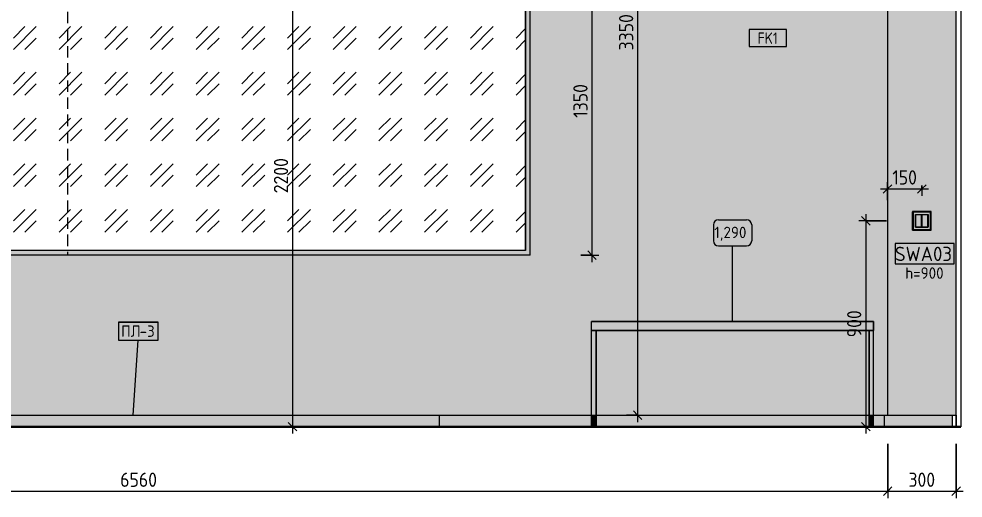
# Model space of a CAD drawing. Header units: millimetres. Extents: x 855 to 94006, y -3304 to 17933.
# Drawn here: x 89874 to 94006, y -313 to 1784 of the extents above; entities that cross this region are included whole.
import ezdxf

# ---------------------------------------------------------------- set-up
doc = ezdxf.new("R2010")
doc.units = ezdxf.units.MM
doc.linetypes.add('ADSK_Штрих_ш2 п1', pattern=[75, 50, -25])
for name, color, linetype, lineweight in [('A-ANNO-DIMS', 7, 'Continuous', 9), ('A-ANNO-DIMS-25', 7, 'Continuous', 9), ('A-DETL-2', 7, 'ADSK_Штрих_ш2 п1', 9), ('A-FLOR', 7, 'Continuous', 9), ('A-GENM', 7, 'Continuous', 9), ('A-GENM-IDEN', 7, 'Continuous', 9), ('A-WALL-IDEN', 7, 'Continuous', 9), ('A-WALL-PATT', 7, 'Continuous', 9), ('E-ELEC-FIXT-IDEN', 7, 'Continuous', 9), ('I-FURN', 7, 'Continuous', 9), ('I-FURN-IDEN', 7, 'Continuous', 9), ('I-WALL', 7, 'Continuous', 9), ('Электрические приборы', 7, 'Continuous', 9)]:
    doc.layers.add(name, color=color, linetype=linetype, lineweight=lineweight)
for name, color, linetype, lineweight, true_color in [('A-FLOR-FNSH-1', 7, 'Continuous', 30, 0x3c3c3c), ('I-FURN-4', 7, 'Continuous', 9, 0xacacac), ('I-FURN-6', 7, 'Continuous', 9, 0xc0c0c0), ('I-FURN-7', 7, 'Continuous', 9, 0x949494), ('I-FURN-8', 7, 'Continuous', 9, 0x9e9e9e)]:
    doc.layers.add(name, color=color, linetype=linetype, lineweight=lineweight, true_color=true_color)
for name, color, linetype, lineweight, true_color, transparency in [('I-FURN-11', 7, 'Continuous', 9, 0x303030, 0.7), ('I-FURN-3', 7, 'Continuous', 9, 0xfbfbfb, 0.7), ('I-FURN-5', 7, 'Continuous', 9, 0x7f7f7f, 0.7)]:
    doc.layers.add(name, color=color, linetype=linetype, lineweight=lineweight, true_color=true_color, transparency=transparency)
doc.styles.add('GOST Common_6', font='GOST_Common.ttf', dxfattribs={"width": 0.9, "height": 50})
doc.styles.add('GOST Common_7', font='GOST_Common.ttf', dxfattribs={"height": 50})
doc.styles.add('GOST Common_8', font='GOST_Common.ttf', dxfattribs={"height": 62.5})
doc.styles.add('ISOCPEUR_2', font='isocpeur.ttf', dxfattribs={"width": 0.9, "height": 62.5})
doc.dimstyles.new('ISO-2_5_0_9К_БОЛЬШОЙ_1', dxfattribs={"dimscale": 304.8, "dimtxt": 62.248823, "dimasz": 0.123031, "dimexe": 0.098425, "dimexo": 0.246063, "dimgap": 0, "dimtad": 1, "dimdec": 0, "dimrnd": 10, "dimzin": 0, "dimdsep": 46, "dimtxsty": 'ISOCPEUR_2', "dimblk1": 'OBLIQUE', "dimblk2": 'OBLIQUE', "dimsah": 1, "dimcen": 0.09, "dimdle": 0.098425, "dimazin": 0, "dimtfac": 1, "dimtdec": 4, "dimtix": 1, "dimtmove": 0, "dimatfit": 3, "dimfxl": 1, "dimtvp": 1, "dimtolj": 1, "dimtzin": 0, "dimarcsym": 2})

# ---------------------------------------------------------------- blocks, each defined once
blk = doc.blocks.new('Стол базовый прямоугольный - 1_290-25520344-Развертка 1_12-4')
at = {"layer": 'I-FURN-5'}
for points in [[(6585.1, 420), (7318.4, 420), (7318.4, 460), (6083.4, 460), (6083.4, 420), (6278.7, 420)], [(6083.4, 50), (6103.4, 50), (6103.4, 420), (6083.4, 420), (6083.4, 241.9)], [(7318.4, 50), (7318.4, 420), (7298.4, 420), (7298.4, 50)], [(6083.4, 0), (6103.4, 0), (6103.4, 50), (6083.4, 50)], [(7318.4, 0), (7318.4, 50), (7298.4, 50), (7298.4, 0)]]:
    blk.add_hatch(color=256, dxfattribs=at).paths.add_polyline_path(points)
at = {"layer": 'I-FURN-4'}
for p, q in [((7318.4, 460), (6083.4, 460)), ((6083.4, 420), (6083.4, 460)), ((7318.4, 460), (7318.4, 420)), ((6083.4, 0), (6083.4, 420)), ((6083.4, 0), (6083.4, 420)), ((6103.4, 420), (7298.4, 420)), ((6103.4, 0), (6103.4, 420)), ((6103.4, 0), (6103.4, 420)), ((7298.4, 0), (7298.4, 420)), ((7298.4, 0), (7298.4, 420)), ((7318.4, 0), (7318.4, 420)), ((7318.4, 0), (7318.4, 420))]:
    blk.add_line(p, q, dxfattribs=at)
at = {"layer": 'I-FURN-6'}
for p, q in [((6083.4, 460), (7318.4, 460)), ((6083.4, 420), (6083.4, 460)), ((7318.4, 420), (7318.4, 460)), ((7318.4, 420), (6083.4, 420)), ((6083.4, 420), (6103.4, 420)), ((6083.4, 0), (6083.4, 420)), ((6103.4, 420), (6103.4, 0)), ((7298.4, 420), (7318.4, 420)), ((7298.4, 420), (7298.4, 0)), ((7318.4, 0), (7318.4, 420))]:
    blk.add_line(p, q, dxfattribs=at)
at = {"layer": 'I-FURN-7'}
for p, q in [((6083.4, 420), (6103.4, 420)), ((6103.4, 420), (6083.4, 420)), ((7298.4, 420), (7318.4, 420)), ((7318.4, 420), (7298.4, 420))]:
    blk.add_line(p, q, dxfattribs=at)
at = {"layer": 'I-FURN-8'}
for p, q in [((6083.4, 420), (6103.4, 420)), ((6103.4, 420), (6083.4, 420)), ((6083.4, 0), (6083.4, 420)), ((6103.4, 420), (6103.4, 0)), ((7298.4, 420), (7318.4, 420)), ((7318.4, 420), (7298.4, 420)), ((7298.4, 420), (7298.4, 0)), ((7318.4, 0), (7318.4, 420))]:
    blk.add_line(p, q, dxfattribs=at)
blk = doc.blocks.new('Зеркало обычное - Доска-32858920-Развертка 1_12-4')
at = {"layer": 'I-FURN'}
h = blk.add_hatch(dxfattribs=at)
h.set_pattern_fill('FP_23', color=256, style=0, pattern_type=2)
h.set_pattern_definition([(45, (4449.63, 50), (-199.9995, 0), [141.421, -141.421]), (45, (4499.63, 50), (-199.9995, 0), [70.711, -212.132]), (45, (4449.63, 100), (-199.9995, 0), [70.711, -212.132])])
h.paths.add_polyline_path([(3998.6, 770), (5795, 770), (5795, 2080), (1785, 2080), (1785, 770), (3969, 770)])
at = {"layer": 'I-FURN-11'}
h = blk.add_hatch(color=256, dxfattribs=at)
h.paths.add_polyline_path([(3613.7, 750), (5815, 750), (5815, 2100), (1765, 2100), (1765, 750), (3584.1, 750)])
h.paths.add_polyline_path([(5390.4, 770), (1785, 770), (1785, 2080), (5795, 2080), (5795, 770), (5420, 770)])
at = {"layer": 'I-FURN-6'}
for p, q in [((1765, 2100), (5815, 2100)), ((1765, 750), (1765, 2100)), ((1785, 2080), (5795, 2080)), ((1785, 770), (1785, 2080)), ((1785, 2080), (5795, 2080)), ((1785, 770), (1785, 2080)), ((5795, 770), (5795, 2080)), ((5795, 2080), (5795, 770)), ((5815, 750), (5815, 2100)), ((5815, 750), (1765, 750)), ((5795, 770), (1785, 770)), ((5795, 770), (1785, 770))]:
    blk.add_line(p, q, dxfattribs=at)
blk = doc.blocks.new('Плинтус - Плинтус темный _ст_школа_-32860233-Развертка 1_12-4')
at = {"layer": 'A-GENM'}
for p, q in [((7664, 50), (7679, 50)), ((7664, 0), (7664, 50)), ((7679, 50), (7679, 0))]:
    blk.add_line(p, q, dxfattribs=at)
blk = doc.blocks.new('Плинтус - Плинтус темный _ст_школа_-32860218-Развертка 1_12-4')
at = {"layer": 'A-GENM'}
blk.add_hatch(color=256, dxfattribs=at).paths.add_polyline_path([(7581.7, 0), (7664, 0), (7664, 50), (7364, 50), (7364, 0), (7463.2, 0)])
for q in [(7664, 50), (7364, 0)]:
    blk.add_line((7364, 50), q, dxfattribs=at)
blk = doc.blocks.new('Плинтус - Плинтус темный _ст_школа_-32860231-Развертка 1_12-4')
at = {"layer": 'A-GENM'}
h = blk.add_hatch(color=256, dxfattribs=at)
h.paths.add_polyline_path([(867, 0), (867, 50), (836, 50), (836, 0)])
h.paths.add_polyline_path([(5834.6, 0), (6083.4, 0), (6083.4, 50), (5417, 50), (5417, 0), (5804.9, 0)])
h.paths.add_polyline_path([(7364, 0), (7364, 50), (7318.4, 50), (7318.4, 0), (7344.8, 0)])
h.paths.add_polyline_path([(1367, 0), (1367, 0), (1367, 50)])
h.paths.add_polyline_path([(7298.4, 0), (7298.4, 50), (6103.4, 50), (6103.4, 0), (7226.3, 0)])
for p, q in [((1367, 50), (5417, 50)), ((5417, 50), (6083.4, 50)), ((6083.4, 50), (6103.4, 50)), ((6103.4, 50), (7298.4, 50)), ((7298.4, 50), (7318.4, 50)), ((7318.4, 50), (7364, 50)), ((5417, 0), (1367, 0)), ((5420, 0), (5417, 0))]:
    blk.add_line(p, q, dxfattribs=at)
blk = doc.blocks.new('Switch1 - Svitch х2-27451159-Развертка 1_12-4')
at = {"layer": 'Электрические приборы'}
h = blk.add_hatch(color=256, dxfattribs=at)
h.paths.add_polyline_path([(7489, 859), (7570, 859), (7570, 941), (7488, 941), (7488, 859)])
h.paths.add_polyline_path([(7491, 860), (7489, 860), (7489, 940), (7569, 940), (7569, 860), (7501, 860)])
h = blk.add_hatch(color=256, dxfattribs=at)
h.paths.add_polyline_path([(7502, 862), (7567, 862), (7567, 938), (7491, 938), (7491, 862)])
h.paths.add_polyline_path([(7557, 872), (7501, 872), (7501, 928), (7557, 928), (7557, 873)])
blk.add_hatch(color=256, dxfattribs=at).paths.add_polyline_path([(7556, 873), (7556, 927), (7502, 927), (7502, 873)])
for p, q in [((7570, 941), (7488, 941)), ((7488, 941), (7488, 859)), ((7489, 860), (7489, 940)), ((7489, 940), (7569, 940)), ((7567, 938), (7491, 938)), ((7491, 938), (7491, 862)), ((7567, 938), (7491, 938)), ((7491, 938), (7491, 862)), ((7501, 872), (7501, 928)), ((7501, 928), (7557, 928)), ((7501, 872), (7501, 928)), ((7501, 928), (7557, 928)), ((7528, 927), (7502, 927)), ((7502, 927), (7502, 873)), ((7556, 927), (7502, 927)), ((7502, 927), (7502, 873)), ((7528, 873), (7528, 927)), ((7530, 927), (7530, 873)), ((7556, 927), (7530, 927)), ((7556, 873), (7556, 927)), ((7556, 873), (7556, 927)), ((7557, 928), (7557, 872)), ((7557, 928), (7557, 872)), ((7567, 862), (7567, 938)), ((7567, 862), (7567, 938)), ((7569, 940), (7569, 860)), ((7570, 859), (7570, 941)), ((7557, 872), (7501, 872)), ((7557, 872), (7501, 872)), ((7502, 873), (7528, 873)), ((7502, 873), (7556, 873)), ((7530, 873), (7556, 873)), ((7488, 859), (7570, 859)), ((7569, 860), (7489, 860)), ((7491, 862), (7567, 862)), ((7491, 862), (7567, 862))]:
    blk.add_line(p, q, dxfattribs=at)
blk = doc.blocks.new('DIMBLOCK80-Развертка 1_12-4')
at = {"layer": 'A-ANNO-DIMS-25', "lineweight": 20}
for p, q in [((92381.8, 2100), (92363.1, 2118.7)), ((92381.8, 2100), (92400.6, 2081.2)), ((92381.8, 750), (92363.1, 768.7)), ((92381.8, 750), (92400.6, 731.2))]:
    blk.add_line(p, q, dxfattribs=at)
at = {"layer": 'A-ANNO-DIMS-25'}
for p, q in [((92186.2, 2100), (92411.8, 2100)), ((92381.8, 2100), (92186.2, 2100)), ((92381.8, 2100), (92381.8, 720)), ((92333.3, 750), (92411.8, 750)), ((92381.8, 750), (92333.3, 750))]:
    blk.add_line(p, q, dxfattribs=at)
at = {"layer": 'A-ANNO-DIMS-25', "color": 0, "insert": (92300.2, 1351.4), "char_height": 62.5, "width": 176.691, "attachment_point": 1, "rotation": 90, "line_spacing_factor": 1.149209, "style": 'ISOCPEUR_2'}
blk.add_mtext('1350', dxfattribs=at)
blk = doc.blocks.new('_Oblique')
at = {"color": 0, "linetype": 'ByBlock', "lineweight": -2}
blk.add_line((-0.5, -0.5), (0.5, 0.5), dxfattribs=at)
blk = doc.blocks.new('DIMBLOCK81-Развертка 1_12-4')
at = {"layer": 'A-ANNO-DIMS-25'}
for p, q in [((92581.8, 3430), (92581.8, 20)), ((92533.3, 3400), (92611.8, 3400)), ((92581.8, 3400), (92533.3, 3400)), ((92533.3, 50), (92611.8, 50)), ((92581.8, 50), (92533.3, 50))]:
    blk.add_line(p, q, dxfattribs=at)
at = {"layer": 'A-ANNO-DIMS-25', "lineweight": 20}
for p, q in [((92581.8, 3400), (92563.1, 3418.8)), ((92581.8, 3400), (92600.6, 3381.2)), ((92581.8, 50), (92563.1, 68.7)), ((92581.8, 50), (92600.6, 31.2))]:
    blk.add_line(p, q, dxfattribs=at)
at = {"layer": 'A-ANNO-DIMS-25', "color": 0, "insert": (92500.2, 1646), "char_height": 62.5, "width": 189.619, "attachment_point": 1, "rotation": 90, "line_spacing_factor": 1.149209, "style": 'ISOCPEUR_2'}
blk.add_mtext('3350', dxfattribs=at)
blk = doc.blocks.new('М_силовых электроприборов_РАЗВЕРТКИ - Типоразмер_примечание-27444908-Развертка 1_12-4')
at = {"layer": 'E-ELEC-FIXT-IDEN'}
for p, q in [((1316.5, 839.9), (1058.2, 839.9)), ((1058.2, 839.9), (1058.2, 749.9)), ((1316.5, 749.9), (1316.5, 839.9)), ((1058.2, 749.9), (1316.5, 749.9))]:
    blk.add_line(p, q, dxfattribs=at)
blk = doc.blocks.new('DIMBLOCK87-Развертка 1_12-4')
at = {"layer": 'A-ANNO-DIMS-25'}
for p, q in [((93645.2, 1039.9), (93855.2, 1039.9)), ((93675.2, 991.4), (93675.2, 1069.9)), ((93675.2, 1039.9), (93675.2, 991.4)), ((93825.2, 1055), (93825.2, 1009.9)), ((93825.2, 1039.9), (93825.2, 1055))]:
    blk.add_line(p, q, dxfattribs=at)
at = {"layer": 'A-ANNO-DIMS-25', "lineweight": 20}
for p, q in [((93675.2, 1039.9), (93656.4, 1021.1)), ((93675.2, 1039.9), (93693.9, 1058.6)), ((93825.2, 1039.9), (93806.4, 1021.1)), ((93825.2, 1039.9), (93843.9, 1058.6))]:
    blk.add_line(p, q, dxfattribs=at)
at = {"layer": 'A-ANNO-DIMS-25', "color": 0, "insert": (93696.3, 1121.5), "char_height": 62.5, "width": 129.286, "attachment_point": 1, "line_spacing_factor": 1.149209, "style": 'ISOCPEUR_2'}
blk.add_mtext('150', dxfattribs=at)
blk = doc.blocks.new('DIMBLOCK88-Развертка 1_12-4')
at = {"layer": 'A-ANNO-DIMS-25', "lineweight": 20}
for p, q in [((93580, 900), (93561.2, 918.7)), ((93580, 900), (93598.7, 881.2)), ((93580, 0), (93561.2, 18.8)), ((93580, 0), (93598.7, -18.8))]:
    blk.add_line(p, q, dxfattribs=at)
at = {"layer": 'A-ANNO-DIMS-25'}
for p, q in [((93580, 930), (93580, -30)), ((93670.2, 900), (93550, 900)), ((93580, 900), (93670.2, 900)), ((93531.5, 0), (93610, 0)), ((93580, 0), (93531.5, 0))]:
    blk.add_line(p, q, dxfattribs=at)
at = {"layer": 'A-ANNO-DIMS-25', "color": 0, "insert": (93498.3, 390.7), "char_height": 62.5, "width": 142.215, "attachment_point": 1, "rotation": 90, "line_spacing_factor": 1.149209, "style": 'ISOCPEUR_2'}
blk.add_mtext('900', dxfattribs=at)
blk = doc.blocks.new('М_стена_0001 - Типоразмер_без рамки-25382661-Развертка 1_12-4')
at = {"layer": 'A-WALL-IDEN'}
for p, q in [((6937.4, 1738.1), (6774.1, 1738.1)), ((6774.1, 1738.1), (6774.1, 1663.1)), ((6937.4, 1663.1), (6937.4, 1738.1)), ((6774.1, 1663.1), (6937.4, 1663.1))]:
    blk.add_line(p, q, dxfattribs=at)
blk = doc.blocks.new('Mark Reiling - Mark Reiling-26174330-Развертка 1_12-4')
at = {"layer": 'A-GENM-IDEN'}
for p, q in [((4013.3, 457.8), (4013.3, 379)), ((4013.3, 457.8), (4186.8, 457.8)), ((4186.8, 457.8), (4013.3, 457.8)), ((4013.3, 457.8), (4013.3, 379)), ((4186.8, 379), (4186.8, 457.8)), ((4186.8, 379), (4186.8, 457.8)), ((4013.3, 379), (4186.8, 379)), ((4013.3, 379), (4186.8, 379))]:
    blk.add_line(p, q, dxfattribs=at)
blk = doc.blocks.new('DIMBLOCK90-Развертка 1_12-4')
at = {"layer": 'A-ANNO-DIMS-25'}
for p, q in [((87116.2, -75), (87116.2, -312.5)), ((87116.2, -282.5), (87116.2, -75.1)), ((93676.2, -75), (93676.2, -312.5)), ((93676.2, -282.5), (93676.2, -75.1)), ((87116.2, -282.5), (93676.2, -282.5))]:
    blk.add_line(p, q, dxfattribs=at)
at = {"layer": 'A-ANNO-DIMS-25', "lineweight": 20}
for p, q in [((87116.2, -282.5), (87097.4, -301.3)), ((87116.2, -282.5), (87134.9, -263.8)), ((93676.2, -282.5), (93657.4, -301.3)), ((93676.2, -282.5), (93694.9, -263.8))]:
    blk.add_line(p, q, dxfattribs=at)
at = {"layer": 'A-ANNO-DIMS-25', "color": 0, "insert": (90317.2, -200.9), "char_height": 62.5, "width": 189.619, "attachment_point": 1, "line_spacing_factor": 1.149209, "style": 'ISOCPEUR_2'}
blk.add_mtext('6560', dxfattribs=at)
blk = doc.blocks.new('DIMBLOCK91-Развертка 1_12-4')
at = {"layer": 'A-ANNO-DIMS-25'}
for p, q in [((93676.2, -75), (93676.2, -312.5)), ((93676.2, -282.5), (93676.2, -75.1)), ((93976.2, -75), (93976.2, -312.5)), ((93976.2, -282.5), (93976.2, -75.1)), ((93676.2, -282.5), (94006.2, -282.5))]:
    blk.add_line(p, q, dxfattribs=at)
at = {"layer": 'A-ANNO-DIMS-25', "lineweight": 20}
for p, q in [((93676.2, -282.5), (93657.4, -301.3)), ((93676.2, -282.5), (93694.9, -263.8)), ((93976.2, -282.5), (93957.4, -301.3)), ((93976.2, -282.5), (93994.9, -263.8))]:
    blk.add_line(p, q, dxfattribs=at)
at = {"layer": 'A-ANNO-DIMS-25', "color": 0, "insert": (93766.9, -200.9), "char_height": 62.5, "width": 142.215, "attachment_point": 1, "line_spacing_factor": 1.149209, "style": 'ISOCPEUR_2'}
blk.add_mtext('300', dxfattribs=at)
blk = doc.blocks.new('DIMBLOCK94-Развертка 1_12-4')
at = {"layer": 'A-ANNO-DIMS-25'}
for p, q in [((90932.9, 2200), (91101.2, 2200)), ((91071.2, 2200), (90932.9, 2200)), ((91071.2, 2230), (91071.2, -30)), ((91022.8, 0), (91101.2, 0)), ((91071.2, 0), (91022.8, 0))]:
    blk.add_line(p, q, dxfattribs=at)
at = {"layer": 'A-ANNO-DIMS-25', "lineweight": 20}
for p, q in [((91071.2, 2200), (91052.5, 2218.8)), ((91071.2, 2200), (91090, 2181.2)), ((91071.2, 0), (91052.5, 18.8)), ((91071.2, 0), (91090, -18.8))]:
    blk.add_line(p, q, dxfattribs=at)
at = {"layer": 'A-ANNO-DIMS-25', "color": 0, "insert": (90989.6, 1021), "char_height": 62.5, "width": 189.619, "attachment_point": 1, "rotation": 90, "line_spacing_factor": 1.149209, "style": 'ISOCPEUR_2'}
blk.add_mtext('2200', dxfattribs=at)
blk = doc.blocks.new('Марка_Мебель - В прямоуг_Balcon_Марка-25523697-Развертка 1_12-4')
at = {"layer": 'I-FURN-IDEN'}
for p, q in [((1953.4, 1943.9), (2076.1, 1943.9)), ((1930.9, 1921.4), (1930.9, 1852.3)), ((2098.6, 1921.4), (2098.6, 1852.5)), ((1953.2, 1830), (2076.1, 1830))]:
    blk.add_line(p, q, dxfattribs=at)
for centre, radius, start, end in [((1953.4, 1921.4), 22.5, 90, 180), ((2076.1, 1921.4), 22.5, 0, 90), ((1953.2, 1852.3), 22.3, 180, 270), ((2076.1, 1852.5), 22.5, 270, 0)]:
    blk.add_arc(centre, radius, start, end, dxfattribs=at)

msp = doc.modelspace()

# ---------------------------------------------------------------- hatches: boundary and pattern name
at = {"layer": 'A-WALL-PATT'}
h = msp.add_hatch(color=256, dxfattribs=at)
h.paths.add_polyline_path([(87121.2, 50), (87163.1, 50), (87163.1, 1420), (87663.1, 1420), (87663.2, 50), (92379.6, 50), (92379.6, 460), (93614.6, 460), (93614.6, 50), (93675.2, 50), (93675.2, 3400), (87121.2, 3400), (87121.2, 120.6)])
h.paths.add_polyline_path([(92399.6, 50), (93594.6, 50), (93594.6, 420), (92399.6, 420), (92399.6, 241.9)])
h.paths.add_polyline_path([(87816.2, 259), (87679.7, 259), (87679.7, 341), (87832.7, 341), (87832.7, 259)])
h.paths.add_polyline_path([(87711.2, 297.5), (87712.4, 297.8), (87713.3, 298.7), (87713.7, 300), (87713.3, 301.2), (87712.4, 302.2), (87711.2, 302.5), (87709.9, 302.2), (87709, 301.2), (87708.7, 300), (87709, 298.7), (87709.9, 297.8), (87710.5, 297.6)])
h.paths.add_polyline_path([(87782.2, 297.5), (87783.4, 297.8), (87784.3, 298.7), (87784.7, 300), (87784.3, 301.2), (87783.4, 302.2), (87782.2, 302.5), (87780.9, 302.2), (87780, 301.2), (87779.7, 300), (87780, 298.7), (87780.9, 297.8), (87781.5, 297.6)])
h.paths.add_polyline_path([(87801.2, 297.5), (87802.4, 297.8), (87803.3, 298.7), (87803.7, 300), (87803.3, 301.2), (87802.4, 302.2), (87801.2, 302.5), (87799.9, 302.2), (87799, 301.2), (87798.7, 300), (87799, 298.7), (87799.9, 297.8), (87800.5, 297.6)])
h.paths.add_polyline_path([(87730.2, 297.5), (87731.4, 297.8), (87732.3, 298.7), (87732.7, 300), (87732.3, 301.2), (87731.4, 302.2), (87730.2, 302.5), (87728.9, 302.2), (87728, 301.2), (87727.7, 300), (87728, 298.7), (87728.9, 297.8), (87729.5, 297.6)])
h.paths.add_polyline_path([(91094.3, 750), (88061.2, 750), (88061.2, 2100), (92111.2, 2100), (92111.2, 750), (91153.5, 750)])
h.paths.add_polyline_path([(90917.2, 2159), (90835.2, 2159), (90835.2, 2241), (90917.2, 2241), (90917.2, 2175.5)])
h.paths.add_polyline_path([(90866.7, 2197.5), (90867.9, 2197.8), (90868.8, 2198.7), (90869.2, 2200), (90868.8, 2201.2), (90867.9, 2202.2), (90866.7, 2202.5), (90865.4, 2202.2), (90864.5, 2201.2), (90864.2, 2200), (90864.5, 2198.7), (90865.4, 2197.8), (90866, 2197.6)])
h.paths.add_polyline_path([(90885.7, 2197.5), (90887, 2197.9), (90887.8, 2198.7), (90888.2, 2200), (90887.8, 2201.2), (90886.9, 2202.2), (90885.7, 2202.5), (90884.4, 2202.2), (90883.5, 2201.2), (90883.2, 2200), (90883.5, 2198.7), (90884.4, 2197.8), (90885, 2197.6)])
h.paths.add_polyline_path([(90236.2, 2300), (89936.2, 2300), (89936.2, 2500), (90236.2, 2500), (90236.2, 2424.9)])
h.paths.add_polyline_path([(91611.2, 2750), (91583.2, 2751.6), (91555.6, 2756.3), (91528.6, 2764), (91502.7, 2774.8), (91478.2, 2788.3), (91455.3, 2804.5), (91434.4, 2823.2), (91415.7, 2844.1), (91399.5, 2867), (91385.9, 2891.5), (91375.2, 2917.4), (91367.5, 2944.4), (91362.8, 2972), (91361.2, 3000), (91362.8, 3028), (91367.5, 3055.6), (91375.2, 3082.6), (91385.9, 3108.5), (91399.5, 3133), (91415.7, 3155.9), (91434.4, 3176.8), (91455.3, 3195.5), (91478.2, 3211.7), (91502.7, 3225.2), (91528.6, 3236), (91555.6, 3243.7), (91583.2, 3248.4), (91611.2, 3250), (91639.2, 3248.4), (91666.8, 3243.7), (91693.8, 3236), (91719.7, 3225.2), (91744.2, 3211.7), (91767.1, 3195.5), (91788, 3176.8), (91806.6, 3155.9), (91822.9, 3133), (91836.4, 3108.5), (91847.2, 3082.6), (91854.9, 3055.6), (91859.6, 3028), (91861.2, 3000), (91859.6, 2972), (91854.9, 2944.4), (91847.2, 2917.4), (91836.4, 2891.5), (91822.9, 2867), (91806.6, 2844.1), (91788, 2823.2), (91767.1, 2804.5), (91744.2, 2788.3), (91719.7, 2774.8), (91693.8, 2764), (91666.8, 2756.3), (91639.2, 2751.6)])
h.paths.add_polyline_path([(88561.2, 2750), (88533.2, 2751.6), (88505.6, 2756.3), (88478.6, 2764), (88452.7, 2774.8), (88428.2, 2788.3), (88405.3, 2804.5), (88384.4, 2823.2), (88365.7, 2844.1), (88349.5, 2867), (88335.9, 2891.5), (88325.2, 2917.4), (88317.5, 2944.4), (88312.8, 2972), (88311.2, 3000), (88312.8, 3028), (88317.5, 3055.6), (88325.2, 3082.6), (88335.9, 3108.5), (88349.5, 3133), (88365.7, 3155.9), (88384.4, 3176.8), (88405.3, 3195.5), (88428.2, 3211.7), (88452.7, 3225.2), (88478.6, 3236), (88505.6, 3243.7), (88533.2, 3248.4), (88561.2, 3250), (88589.2, 3248.4), (88616.8, 3243.7), (88643.8, 3236), (88669.7, 3225.2), (88694.2, 3211.7), (88717.1, 3195.5), (88738, 3176.8), (88756.6, 3155.9), (88772.9, 3133), (88786.4, 3108.5), (88797.2, 3082.6), (88804.9, 3055.6), (88809.6, 3028), (88811.2, 3000), (88809.6, 2972), (88804.9, 2944.4), (88797.2, 2917.4), (88786.4, 2891.5), (88772.9, 2867), (88756.6, 2844.1), (88738, 2823.2), (88717.1, 2804.5), (88694.2, 2788.3), (88669.7, 2774.8), (88643.8, 2764), (88616.8, 2756.3), (88589.2, 2751.6)])
h.paths.add_polyline_path([(90611.2, 2750), (90583.2, 2751.6), (90555.6, 2756.3), (90528.6, 2764), (90502.7, 2774.8), (90478.2, 2788.3), (90455.3, 2804.5), (90434.4, 2823.2), (90415.7, 2844.1), (90399.5, 2867), (90385.9, 2891.5), (90375.2, 2917.4), (90367.5, 2944.4), (90362.8, 2972), (90361.2, 3000), (90362.8, 3028), (90367.5, 3055.6), (90375.2, 3082.6), (90385.9, 3108.5), (90399.5, 3133), (90415.7, 3155.9), (90434.4, 3176.8), (90455.3, 3195.5), (90478.2, 3211.7), (90502.7, 3225.2), (90528.6, 3236), (90555.6, 3243.7), (90583.2, 3248.4), (90611.2, 3250), (90639.2, 3248.4), (90666.8, 3243.7), (90693.8, 3236), (90719.7, 3225.2), (90744.2, 3211.7), (90767.1, 3195.5), (90788, 3176.8), (90806.6, 3155.9), (90822.9, 3133), (90836.4, 3108.5), (90847.2, 3082.6), (90854.9, 3055.6), (90859.6, 3028), (90861.2, 3000), (90859.6, 2972), (90854.9, 2944.4), (90847.2, 2917.4), (90836.4, 2891.5), (90822.9, 2867), (90806.6, 2844.1), (90788, 2823.2), (90767.1, 2804.5), (90744.2, 2788.3), (90719.7, 2774.8), (90693.8, 2764), (90666.8, 2756.3), (90639.2, 2751.6)])
h.paths.add_polyline_path([(89561.2, 2750), (89533.2, 2751.6), (89505.6, 2756.3), (89478.6, 2764), (89452.7, 2774.8), (89428.2, 2788.3), (89405.3, 2804.5), (89384.4, 2823.2), (89365.7, 2844.1), (89349.5, 2867), (89335.9, 2891.5), (89325.2, 2917.4), (89317.5, 2944.4), (89312.8, 2972), (89311.2, 3000), (89312.8, 3028), (89317.5, 3055.6), (89325.2, 3082.6), (89335.9, 3108.5), (89349.5, 3133), (89365.7, 3155.9), (89384.4, 3176.8), (89405.3, 3195.5), (89428.2, 3211.7), (89452.7, 3225.2), (89478.6, 3236), (89505.6, 3243.7), (89533.2, 3248.4), (89561.2, 3250), (89589.2, 3248.4), (89616.8, 3243.7), (89643.8, 3236), (89669.7, 3225.2), (89694.2, 3211.7), (89717.1, 3195.5), (89738, 3176.8), (89756.6, 3155.9), (89772.9, 3133), (89786.4, 3108.5), (89797.2, 3082.6), (89804.9, 3055.6), (89809.6, 3028), (89811.2, 3000), (89809.6, 2972), (89804.9, 2944.4), (89797.2, 2917.4), (89786.4, 2891.5), (89772.9, 2867), (89756.6, 2844.1), (89738, 2823.2), (89717.1, 2804.5), (89694.2, 2788.3), (89669.7, 2774.8), (89643.8, 2764), (89616.8, 2756.3), (89589.2, 2751.6)])
h = msp.add_hatch(color=256, dxfattribs=at)
h.paths.add_polyline_path([(93696.2, 50), (93975.2, 50), (93975.2, 3400), (93675.2, 3400), (93675.2, 50), (93676.2, 50)])
h.paths.add_polyline_path([(93785.2, 859), (93784.2, 859), (93784.2, 941), (93866.2, 941), (93866.2, 859), (93787.2, 859)])
h.paths.add_polyline_path([(93824.2, 860), (93865.2, 860), (93865.2, 940), (93785.2, 940), (93785.2, 860), (93798.2, 860)])
h.paths.add_polyline_path([(93797.2, 862), (93787.2, 862), (93787.2, 938), (93863.2, 938), (93863.2, 862), (93798.2, 862)])
h.paths.add_polyline_path([(93853.2, 872), (93853.2, 928), (93797.2, 928), (93797.2, 872), (93852.2, 872)])
h.paths.add_polyline_path([(93824.2, 873), (93798.2, 873), (93798.2, 927), (93852.2, 927), (93852.2, 873), (93826.2, 873)])
at = {"layer": 'I-FURN-3'}
msp.add_hatch(color=256, dxfattribs=at).paths.add_polyline_path([(87663.2, 0), (91713.2, 0), (91713.2, 50), (87663.2, 50)])
at = {"layer": 'I-WALL'}
msp.add_hatch(color=256, dxfattribs=at).paths.add_polyline_path([(93976.2, 0), (93976.2, 3200), (93975.2, 3200), (93975.2, 0)])

# ---------------------------------------------------------------- linework, layer by layer
at = {"layer": 'A-DETL-2'}
msp.add_line((90086.2, 2490), (90086.2, 750), dxfattribs=at)
at = {"layer": 'A-FLOR'}
msp.add_line((93996.3, -0.1), (86416.2, -0.1), dxfattribs=at)
at = {"layer": 'A-FLOR-FNSH-1'}
msp.add_line((93996.3, 0), (86436.2, 0), dxfattribs=at)
at = {"layer": 'A-GENM-IDEN'}
msp.add_line((90373.7, 50), (90396.2, 378), dxfattribs=at)
at = {"layer": 'I-FURN-6'}
for p, q in [((87663.2, 50), (91713.2, 50)), ((91713.2, 50), (91713.2, 0))]:
    msp.add_line(p, q, dxfattribs=at)
at = {"layer": 'I-FURN-IDEN'}
msp.add_line((92997.1, 460), (92997.1, 791), dxfattribs=at)
at = {"layer": 'I-WALL'}
for p, q in [((93996.2, 3880), (93996.2, 0)), ((93675.2, 3400), (93675.2, 50)), ((93975.2, 0), (93975.2, 3200)), ((93976.2, 0), (93976.2, 3200))]:
    msp.add_line(p, q, dxfattribs=at)

# ---------------------------------------------------------------- block references
at = {"layer": 'A-GENM'}
for name in ['Плинтус - Плинтус темный _ст_школа_-32860231-Развертка 1_12-4', 'Плинтус - Плинтус темный _ст_школа_-32860218-Развертка 1_12-4', 'Плинтус - Плинтус темный _ст_школа_-32860233-Развертка 1_12-4']:
    msp.add_blockref(name, (86296.2, 0), dxfattribs=at)
at = {"layer": 'A-GENM-IDEN'}
msp.add_blockref('Mark Reiling - Mark Reiling-26174330-Развертка 1_12-4', (86296.2, 0), dxfattribs=at)
at = {"layer": 'A-WALL-IDEN'}
msp.add_blockref('М_стена_0001 - Типоразмер_без рамки-25382661-Развертка 1_12-4', (86296.2, 0), dxfattribs=at)
at = {"layer": 'E-ELEC-FIXT-IDEN'}
msp.add_blockref('М_силовых электроприборов_РАЗВЕРТКИ - Типоразмер_примечание-27444908-Развертка 1_12-4', (92650.5, -38.3), dxfattribs=at)
at = {"layer": 'I-FURN-4'}
msp.add_blockref('Стол базовый прямоугольный - 1_290-25520344-Развертка 1_12-4', (86296.2, 0), dxfattribs=at)
at = {"layer": 'I-FURN-6'}
msp.add_blockref('Зеркало обычное - Доска-32858920-Развертка 1_12-4', (86296.2, 0), dxfattribs=at)
at = {"layer": 'I-FURN-IDEN'}
msp.add_blockref('Марка_Мебель - В прямоуг_Balcon_Марка-25523697-Развертка 1_12-4', (90982.3, -1039), dxfattribs=at)
at = {"layer": 'Электрические приборы'}
msp.add_blockref('Switch1 - Svitch х2-27451159-Развертка 1_12-4', (86296.2, 0), dxfattribs=at)

# ---------------------------------------------------------------- texts
at = {"layer": 'A-GENM-IDEN', "char_height": 50, "attachment_point": 1, "style": 'GOST Common_7'}
for s, insert, width in [('ПЛ', (90321, 442.8), 98.207), ('-3', (90402.1, 442.8), 86.181)]:
    msp.add_mtext(s, dxfattribs=dict(at, insert=insert, width=width))
at = {"layer": 'A-WALL-IDEN', "insert": (93107.1, 1724.5), "char_height": 50, "width": 111.835, "attachment_point": 1, "style": 'GOST Common_6'}
msp.add_mtext('FK1', dxfattribs=at)
at = {"layer": 'E-ELEC-FIXT-IDEN', "attachment_point": 1}
for s, insert, char_height, width, style in [('SWA03', (93707.4, 787.1), 62.5, 320.675, 'GOST Common_8'), ('h=900', (93752.7, 696.9), 50, 220.464, 'GOST Common_7')]:
    msp.add_mtext(s, dxfattribs=dict(at, insert=insert, char_height=char_height, width=width, style=style))
at = {"layer": 'I-FURN-IDEN', "insert": (92917.3, 874.7), "char_height": 50, "width": 184.388, "attachment_point": 1, "style": 'GOST Common_7'}
msp.add_mtext('1,290', dxfattribs=at)

# ---------------------------------------------------------------- dimensions: what is measured, and where the dimension line sits
at = {"layer": 'A-ANNO-DIMS'}
for base, p1, p2, override, picture, middle in [((92581.8, 50), (92608.3, 3400), (92608.3, 50), {"dimpost": '<>', "dimfxl": 3350}, 'DIMBLOCK81-Развертка 1_12-4', (92550.6, 1725)), ((91071.2, 0), (90857.9, 2200), (91097.8, 0), {"dimpost": '<>', "dimfxl": 2213.036406}, 'DIMBLOCK94-Развертка 1_12-4', (91040, 1100)), ((92381.8, 750), (92111.2, 2100), (92408.3, 750), {"dimpost": '<>', "dimfxl": 1382.315609}, 'DIMBLOCK80-Развертка 1_12-4', (92350.6, 1425)), ((93580, 0), (93745.2, 900), (93606.5, 0), {"dimpost": '<>', "dimfxl": 910.620946}, 'DIMBLOCK88-Развертка 1_12-4', (93548.7, 450))]:
    dim = msp.add_linear_dim(base=base, p1=p1, p2=p2, angle=90, dimstyle='ISO-2_5_0_9К_БОЛЬШОЙ_1', override=override, dxfattribs=at)
    dim.commit()
    dim.dimension.update_dxf_attribs({"geometry": picture, "text_midpoint": middle})
for base, p1, p2, override, picture, middle in [((93825.2, 1039.9), (93675.2, 1066.4), (93825.2, 980), {"dimpost": '<>', "dimfxl": 173.091683}, 'DIMBLOCK87-Развертка 1_12-4', (93750.2, 1071.1)), ((93676.2, -282.5), (87116.2, 0), (93676.2, 0), {"dimpost": '<>', "dimfxl": 6560.000005}, 'DIMBLOCK90-Развертка 1_12-4', (90396.2, -251.3)), ((93976.2, -282.5), (93676.2, 0), (93976.2, 0), {"dimpost": '<>', "dimfxl": 300}, 'DIMBLOCK91-Развертка 1_12-4', (93826.2, -251.3))]:
    dim = msp.add_linear_dim(base=base, p1=p1, p2=p2, dimstyle='ISO-2_5_0_9К_БОЛЬШОЙ_1', override=override, dxfattribs=at)
    dim.commit()
    dim.dimension.update_dxf_attribs({"geometry": picture, "text_midpoint": middle})

doc.saveas('drawing.dxf')
